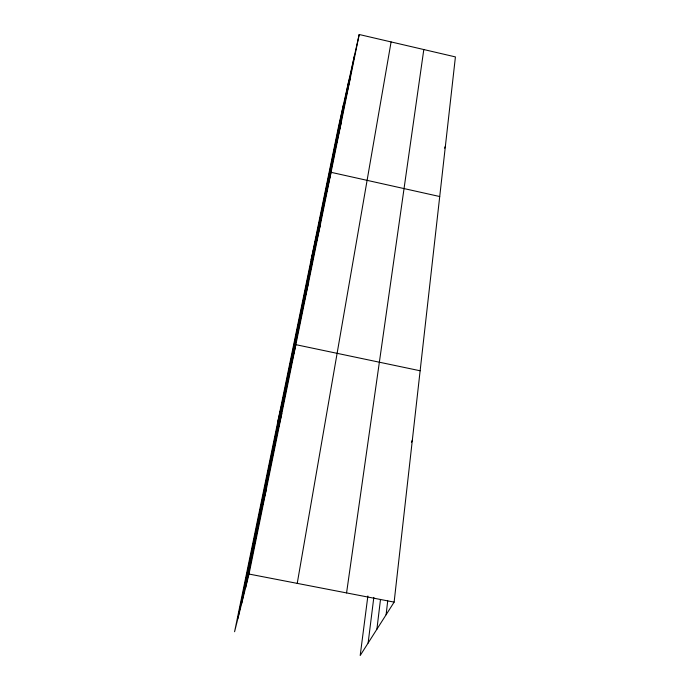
<?xml version="1.0" encoding="UTF-8"?>
<svg xmlns="http://www.w3.org/2000/svg" width="690" height="690" viewBox="0 0 690 690"><rect width="100%" height="100%" fill="white"/><g stroke="black" fill="none" stroke-linecap="round" stroke-linejoin="round"><path stroke-width="1.03" d="M367.873 595.979L360.197 655.5L394.128 602.12L455.417 56.908L359.197 34.5L338.635 126.097L234.583 631.738L249.021 574.054L359.197 34.5M386.107 614.747L387.72 600.886M376.895 629.228L380.501 599.438M368.115 643.045L373.833 597.376M346.57 592.917L423.807 49.542M297.235 583.378L391.092 41.926M237.955 618.292L343.603 103.974M241.69 603.37L348.985 79.98M245.606 587.707L354.496 55.424M345.871 97.6L350.555 76.823M336.556 143.149L341.205 122.622M311.13 259.794L331.053 172.319L439.72 196.529M315.822 244.484L320.341 224.802M304.247 301.047L308.654 282.02M277.639 422.504L295.863 344.664L420.132 370.772M277.76 430.551L281.805 413.526M262.493 505.149L266.271 489.589M444.671 148.186L445.378 146.202M411.404 442.186L412.318 440.298M249.021 574.054L394.128 602.12"/></g></svg>
